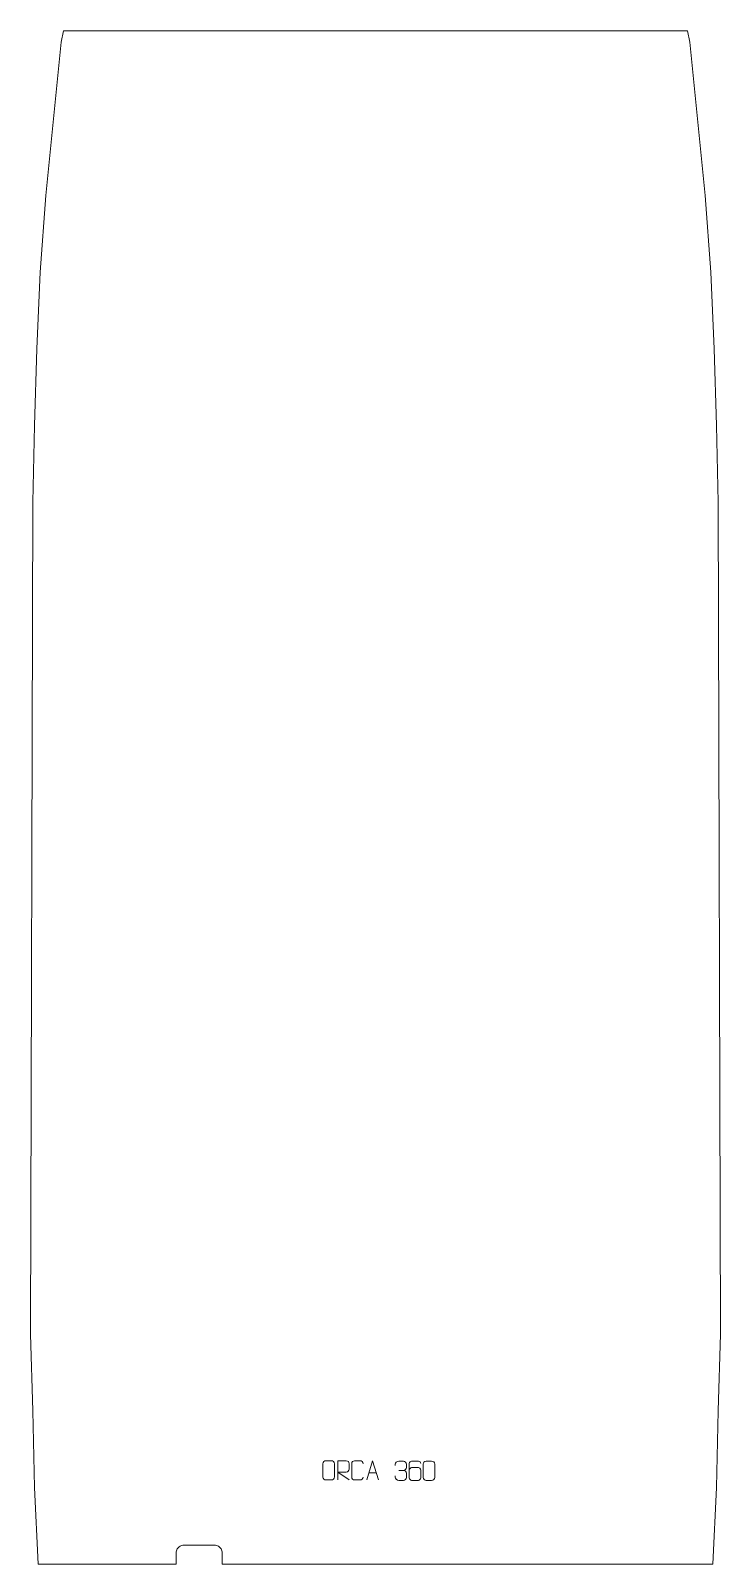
# Model space of a CAD drawing. Header units: millimetres. Extents: x -450 to 450, y -1292 to 708.
import ezdxf

# ---------------------------------------------------------------- set-up
doc = ezdxf.new("R2010")
doc.units = ezdxf.units.MM
doc.header["$MEASUREMENT"] = 0
doc.layers.add('layer 1', color=7, linetype='Continuous')

msp = doc.modelspace()

# ---------------------------------------------------------------- linework, layer by layer
at = {"layer": 'layer 1', "color": 242, "lineweight": 9}
msp.add_open_spline([(-439.999, -1292.4992), (-439.999, -1292.4992), (-444.9996, -1192.499), (-444.9996, -1192.499), (-444.9996, -1192.499), (-444.9996, -1192.499), (-446.9994, -1092.4991), (-446.9994, -1092.4991), (-446.9994, -1092.4991), (-446.9994, -1092.4991), (-449.9991, -992.4993), (-449.9991, -992.4993), (-449.9991, -992.4993), (-449.9991, -992.4993), (-446.9994, 92.4998), (-446.9994, 92.4998), (-446.9994, 92.4998), (-446.9994, 92.4998), (-444.9996, 192.4997), (-444.9996, 192.4997), (-444.9996, 192.4997), (-444.9996, 192.4997), (-442.0002, 292.4995), (-442.0002, 292.4995), (-442.0002, 292.4995), (-442.0002, 292.4995), (-437.4996, 392.4998), (-437.4996, 392.4998), (-437.4996, 392.4998), (-437.4996, 392.4998), (-429.9992, 492.4996), (-429.9992, 492.4996), (-429.9992, 492.4996), (-429.9992, 492.4996), (-409.9992, 692.4993), (-409.9992, 692.4993), (-409.9992, 692.4993), (-409.9992, 692.4993), (-406.9994, 707.5002), (-406.9994, 707.5002), (-406.9994, 707.5002), (-406.9994, 707.5002), (406.9994, 707.5002), (406.9994, 707.5002), (406.9994, 707.5002), (406.9994, 707.5002), (409.9992, 692.4993), (409.9992, 692.4993), (409.9992, 692.4993), (409.9992, 692.4993), (429.9992, 492.4996), (429.9992, 492.4996), (429.9992, 492.4996), (429.9992, 492.4996), (437.4996, 392.4998), (437.4996, 392.4998), (437.4996, 392.4998), (437.4996, 392.4998), (442.0002, 292.4995), (442.0002, 292.4995), (442.0002, 292.4995), (442.0002, 292.4995), (445, 192.4997), (445, 192.4997), (445, 192.4997), (445, 192.4997), (446.9997, 92.4998), (446.9997, 92.4998), (446.9997, 92.4998), (446.9997, 92.4998), (449.9992, -992.4993), (449.9992, -992.4993), (449.9992, -992.4993), (449.9992, -992.4993), (446.9997, -1092.4991), (446.9997, -1092.4991), (446.9997, -1092.4991), (446.9997, -1092.4991), (445, -1192.499), (445, -1192.499), (445, -1192.499), (445, -1192.499), (440.0005, -1292.4992), (440.0005, -1292.4992), (440.0005, -1292.4992), (440.0005, -1292.4992), (-200.0005, -1292.4992), (-200.0005, -1292.4992), (-200.0005, -1292.4992), (-200.0005, -1292.4992), (-200.0005, -1277.4999), (-200.0005, -1277.4999), (-200.0005, -1277.4999), (-200.0005, -1277.4999), (-200.0861, -1276.1938), (-200.0861, -1276.1938), (-200.0861, -1276.1938), (-200.0861, -1276.1938), (-200.3407, -1274.9107), (-200.3407, -1274.9107), (-200.3407, -1274.9107), (-200.3407, -1274.9107), (-200.7605, -1273.6725), (-200.7605, -1273.6725), (-200.7605, -1273.6725), (-200.7605, -1273.6725), (-201.3393, -1272.4993), (-201.3393, -1272.4993), (-201.3393, -1272.4993), (-201.3393, -1272.4993), (-202.0666, -1271.4124), (-202.0666, -1271.4124), (-202.0666, -1271.4124), (-202.0666, -1271.4124), (-202.9284, -1270.4289), (-202.9284, -1270.4289), (-202.9284, -1270.4289), (-202.9284, -1270.4289), (-203.912, -1269.5659), (-203.912, -1269.5659), (-203.912, -1269.5659), (-203.912, -1269.5659), (-205, -1268.8397), (-205, -1268.8397), (-205, -1268.8397), (-205, -1268.8397), (-206.1732, -1268.2613), (-206.1732, -1268.2613), (-206.1732, -1268.2613), (-206.1732, -1268.2613), (-207.4114, -1267.8396), (-207.4114, -1267.8396), (-207.4114, -1267.8396), (-207.4114, -1267.8396), (-208.6945, -1267.585), (-208.6945, -1267.585), (-208.6945, -1267.585), (-208.6945, -1267.585), (-210.0007, -1267.4997), (-210.0007, -1267.4997), (-210.0007, -1267.4997), (-210.0007, -1267.4997), (-250.0006, -1267.4997), (-250.0006, -1267.4997), (-250.0006, -1267.4997), (-250.0006, -1267.4997), (-251.3052, -1267.585), (-251.3052, -1267.585), (-251.3052, -1267.585), (-251.3052, -1267.585), (-252.5883, -1267.8396), (-252.5883, -1267.8396), (-252.5883, -1267.8396), (-252.5883, -1267.8396), (-253.8265, -1268.2613), (-253.8265, -1268.2613), (-253.8265, -1268.2613), (-253.8265, -1268.2613), (-254.9997, -1268.8397), (-254.9997, -1268.8397), (-254.9997, -1268.8397), (-254.9997, -1268.8397), (-256.0877, -1269.5659), (-256.0877, -1269.5659), (-256.0877, -1269.5659), (-256.0877, -1269.5659), (-257.0713, -1270.4289), (-257.0713, -1270.4289), (-257.0713, -1270.4289), (-257.0713, -1270.4289), (-257.9331, -1271.4124), (-257.9331, -1271.4124), (-257.9331, -1271.4124), (-257.9331, -1271.4124), (-258.6605, -1272.4993), (-258.6605, -1272.4993), (-258.6605, -1272.4993), (-258.6605, -1272.4993), (-259.2392, -1273.6725), (-259.2392, -1273.6725), (-259.2392, -1273.6725), (-259.2392, -1273.6725), (-259.659, -1274.9107), (-259.659, -1274.9107), (-259.659, -1274.9107), (-259.659, -1274.9107), (-259.914, -1276.1938), (-259.914, -1276.1938), (-259.914, -1276.1938), (-259.914, -1276.1938), (-259.9992, -1277.4999), (-259.9992, -1277.4999), (-259.9992, -1277.4999), (-259.9992, -1277.4999), (-259.9992, -1292.4992), (-259.9992, -1292.4992), (-259.9992, -1292.4992), (-259.9992, -1292.4992), (-439.999, -1292.4992), (-439.999, -1292.4992)], degree=3, knots=[0, 0, 0, 0, 0.019607843, 0.019607843, 0.019607843, 0.019607843, 0.039215686, 0.039215686, 0.039215686, 0.039215686, 0.058823529, 0.058823529, 0.058823529, 0.058823529, 0.078431373, 0.078431373, 0.078431373, 0.078431373, 0.098039216, 0.098039216, 0.098039216, 0.098039216, 0.117647059, 0.117647059, 0.117647059, 0.117647059, 0.137254902, 0.137254902, 0.137254902, 0.137254902, 0.156862745, 0.156862745, 0.156862745, 0.156862745, 0.176470588, 0.176470588, 0.176470588, 0.176470588, 0.196078431, 0.196078431, 0.196078431, 0.196078431, 0.215686275, 0.215686275, 0.215686275, 0.215686275, 0.235294118, 0.235294118, 0.235294118, 0.235294118, 0.254901961, 0.254901961, 0.254901961, 0.254901961, 0.274509804, 0.274509804, 0.274509804, 0.274509804, 0.294117647, 0.294117647, 0.294117647, 0.294117647, 0.31372549, 0.31372549, 0.31372549, 0.31372549, 0.333333333, 0.333333333, 0.333333333, 0.333333333, 0.352941176, 0.352941176, 0.352941176, 0.352941176, 0.37254902, 0.37254902, 0.37254902, 0.37254902, 0.392156863, 0.392156863, 0.392156863, 0.392156863, 0.411764706, 0.411764706, 0.411764706, 0.411764706, 0.431372549, 0.431372549, 0.431372549, 0.431372549, 0.450980392, 0.450980392, 0.450980392, 0.450980392, 0.470588235, 0.470588235, 0.470588235, 0.470588235, 0.490196078, 0.490196078, 0.490196078, 0.490196078, 0.509803922, 0.509803922, 0.509803922, 0.509803922, 0.529411765, 0.529411765, 0.529411765, 0.529411765, 0.549019608, 0.549019608, 0.549019608, 0.549019608, 0.568627451, 0.568627451, 0.568627451, 0.568627451, 0.588235294, 0.588235294, 0.588235294, 0.588235294, 0.607843137, 0.607843137, 0.607843137, 0.607843137, 0.62745098, 0.62745098, 0.62745098, 0.62745098, 0.647058824, 0.647058824, 0.647058824, 0.647058824, 0.666666667, 0.666666667, 0.666666667, 0.666666667, 0.68627451, 0.68627451, 0.68627451, 0.68627451, 0.705882353, 0.705882353, 0.705882353, 0.705882353, 0.725490196, 0.725490196, 0.725490196, 0.725490196, 0.745098039, 0.745098039, 0.745098039, 0.745098039, 0.764705882, 0.764705882, 0.764705882, 0.764705882, 0.784313725, 0.784313725, 0.784313725, 0.784313725, 0.803921569, 0.803921569, 0.803921569, 0.803921569, 0.823529412, 0.823529412, 0.823529412, 0.823529412, 0.843137255, 0.843137255, 0.843137255, 0.843137255, 0.862745098, 0.862745098, 0.862745098, 0.862745098, 0.882352941, 0.882352941, 0.882352941, 0.882352941, 0.901960784, 0.901960784, 0.901960784, 0.901960784, 0.921568627, 0.921568627, 0.921568627, 0.921568627, 0.941176471, 0.941176471, 0.941176471, 0.941176471, 0.960784314, 0.960784314, 0.960784314, 0.960784314, 1, 1, 1, 1], dxfattribs=at)
at = {"layer": 'layer 1', "color": 250, "lineweight": 9}
for points, knots in [([(-64.69, -1157.4261), (-62.3233, -1157.4261), (-59.9562, -1157.4261), (-57.5891, -1157.4261), (-57.5891, -1157.4261), (-55.6081, -1157.3905), (-53.5816, -1158.8852), (-53.5545, -1161.3279), (-53.5545, -1161.3279), (-53.5549, -1167.0867), (-53.5549, -1172.846), (-53.5545, -1178.6056), (-53.5545, -1178.6056), (-53.6967, -1180.9338), (-55.4035, -1182.4164), (-57.5891, -1182.4273), (-57.5891, -1182.4273), (-59.9621, -1182.4269), (-62.3351, -1182.4269), (-64.7077, -1182.4273), (-64.7077, -1182.4273), (-66.6666, -1182.5329), (-68.6735, -1180.6445), (-68.6621, -1178.623), (-68.6621, -1178.623), (-68.6618, -1172.8409), (-68.6618, -1167.0593), (-68.6621, -1161.278), (-68.6621, -1161.278), (-68.6578, -1159.1354), (-66.8803, -1157.4126), (-64.69, -1157.4261)], [0, 0, 0, 0, 0.111111111, 0.111111111, 0.111111111, 0.111111111, 0.222222222, 0.222222222, 0.222222222, 0.222222222, 0.333333333, 0.333333333, 0.333333333, 0.333333333, 0.444444444, 0.444444444, 0.444444444, 0.444444444, 0.555555556, 0.555555556, 0.555555556, 0.555555556, 0.666666667, 0.666666667, 0.666666667, 0.666666667, 0.777777778, 0.777777778, 0.777777778, 0.777777778, 1, 1, 1, 1]), ([(-49.0088, -1182.4491), (-49.0088, -1182.4491), (-49.0088, -1157.4956), (-49.0088, -1157.4956), (-49.0088, -1157.4956), (-45.414, -1157.4956), (-41.8185, -1157.4956), (-38.2233, -1157.4956), (-38.2233, -1157.4956), (-35.898, -1157.5333), (-34.3407, -1159.0233), (-34.3448, -1161.3897), (-34.3448, -1161.3897), (-34.3452, -1163.4252), (-34.3452, -1166.4846), (-34.3448, -1168.5206), (-34.3448, -1168.5206), (-34.3513, -1170.3961), (-36.1636, -1172.3379), (-38.1731, -1172.357), (-38.1731, -1172.357), (-38.1731, -1172.357), (-49.0088, -1172.357), (-49.0088, -1172.357), (-49.0088, -1172.357), (-49.0088, -1172.357), (-34.3541, -1182.4491), (-34.3541, -1182.4491)], [0, 0, 0, 0, 0.125, 0.125, 0.125, 0.125, 0.25, 0.25, 0.25, 0.25, 0.375, 0.375, 0.375, 0.375, 0.5, 0.5, 0.5, 0.5, 0.625, 0.625, 0.625, 0.625, 0.75, 0.75, 0.75, 0.75, 1, 1, 1, 1]), ([(-16.2537, -1178.6314), (-16.3935, -1180.9548), (-18.0707, -1182.4344), (-20.2184, -1182.4452), (-20.2184, -1182.4452), (-22.5503, -1182.4448), (-24.8822, -1182.4448), (-27.2137, -1182.4452), (-27.2137, -1182.4452), (-29.1387, -1182.5506), (-31.1108, -1180.6661), (-31.0996, -1178.6488), (-31.0996, -1178.6488), (-31.0992, -1172.8787), (-31.0992, -1167.109), (-31.0996, -1161.3397), (-31.0996, -1161.3397), (-31.0954, -1159.2016), (-29.3487, -1157.4824), (-27.1963, -1157.4959), (-27.1963, -1157.4959), (-24.8706, -1157.4959), (-22.5445, -1157.4959), (-20.2184, -1157.4959), (-20.2184, -1157.4959), (-18.2718, -1157.4604), (-16.2804, -1158.9519), (-16.2537, -1161.3895)], [0, 0, 0, 0, 0.125, 0.125, 0.125, 0.125, 0.25, 0.25, 0.25, 0.25, 0.375, 0.375, 0.375, 0.375, 0.5, 0.5, 0.5, 0.5, 0.625, 0.625, 0.625, 0.625, 0.75, 0.75, 0.75, 0.75, 1, 1, 1, 1]), ([(-11.1472, -1182.4491), (-11.1472, -1182.4491), (-3.7762, -1157.4956), (-3.7762, -1157.4956), (-3.7762, -1157.4956), (-3.7762, -1157.4956), (3.7937, -1182.4491), (3.7937, -1182.4491)], [0, 0, 0, 0, 0.333333333, 0.333333333, 0.333333333, 0.333333333, 1, 1, 1, 1]), ([(25.5392, -1163.7272), (25.5392, -1163.7272), (25.5392, -1161.87), (25.5392, -1161.87), (25.5392, -1161.87), (25.5249, -1160.1281), (28.1894, -1158.01), (30.2485, -1158.0327), (30.2485, -1158.0327), (32.3126, -1158.0327), (34.3766, -1158.0327), (36.4403, -1158.0327), (36.4403, -1158.0327), (38.6348, -1158.0239), (40.2331, -1159.8707), (40.2775, -1161.7828), (40.2775, -1161.7828), (40.2771, -1163.2179), (40.2771, -1164.653), (40.2775, -1166.0885), (40.2775, -1166.0885), (40.2289, -1167.742), (38.6263, -1169.972), (36.428, -1169.962), (36.428, -1169.962), (38.6317, -1169.9732), (40.2397, -1171.7764), (40.2937, -1173.8359), (40.2937, -1173.8359), (40.2933, -1175.6206), (40.2933, -1177.4053), (40.2937, -1179.1904), (40.2937, -1179.1904), (40.3038, -1181.2518), (38.2489, -1183.0149), (36.428, -1183.0068), (36.428, -1183.0068), (34.3627, -1183.0065), (32.2975, -1183.0065), (30.2319, -1183.0068), (30.2319, -1183.0068), (28.0633, -1182.9953), (25.5323, -1180.5951), (25.5137, -1179.1333), (25.5137, -1179.1333), (25.5137, -1179.1333), (25.5137, -1177.2247), (25.5137, -1177.2247)], [0, 0, 0, 0, 0.076923077, 0.076923077, 0.076923077, 0.076923077, 0.153846154, 0.153846154, 0.153846154, 0.153846154, 0.230769231, 0.230769231, 0.230769231, 0.230769231, 0.307692308, 0.307692308, 0.307692308, 0.307692308, 0.384615385, 0.384615385, 0.384615385, 0.384615385, 0.461538462, 0.461538462, 0.461538462, 0.461538462, 0.538461538, 0.538461538, 0.538461538, 0.538461538, 0.615384615, 0.615384615, 0.615384615, 0.615384615, 0.692307692, 0.692307692, 0.692307692, 0.692307692, 0.769230769, 0.769230769, 0.769230769, 0.769230769, 0.846153846, 0.846153846, 0.846153846, 0.846153846, 1, 1, 1, 1]), ([(58.9718, -1160.984), (58.9477, -1159.6445), (57.5915, -1157.9913), (56.0196, -1158.0256), (56.0196, -1158.0256), (53.0348, -1158.0259), (50.0496, -1158.0259), (47.0642, -1158.0256), (47.0642, -1158.0256), (45.8451, -1158.0107), (44.1169, -1159.4483), (44.1119, -1160.984), (44.1119, -1160.984), (44.1122, -1167.3445), (44.1122, -1173.7053), (44.1119, -1180.066), (44.1119, -1180.066), (44.1166, -1181.2289), (45.8451, -1183), (47.0642, -1183.0244), (47.0642, -1183.0244), (50.0496, -1183.0241), (53.0348, -1183.0241), (56.0196, -1183.0244), (56.0196, -1183.0244), (57.2977, -1182.9806), (58.9674, -1181.3661), (58.9718, -1180.066), (58.9718, -1180.066), (58.9718, -1176.4827), (58.9718, -1172.8996), (58.9718, -1169.3169), (58.9718, -1169.3169), (58.9333, -1167.8387), (57.3506, -1166.4058), (56.0196, -1166.4078), (56.0196, -1166.4078), (53.0348, -1166.4075), (50.0496, -1166.4075), (47.0642, -1166.4078), (47.0642, -1166.4078), (45.7347, -1166.4028), (44.0917, -1167.9101), (44.1334, -1169.3386)], [0, 0, 0, 0, 0.083333333, 0.083333333, 0.083333333, 0.083333333, 0.166666667, 0.166666667, 0.166666667, 0.166666667, 0.25, 0.25, 0.25, 0.25, 0.333333333, 0.333333333, 0.333333333, 0.333333333, 0.416666667, 0.416666667, 0.416666667, 0.416666667, 0.5, 0.5, 0.5, 0.5, 0.583333333, 0.583333333, 0.583333333, 0.583333333, 0.666666667, 0.666666667, 0.666666667, 0.666666667, 0.75, 0.75, 0.75, 0.75, 0.833333333, 0.833333333, 0.833333333, 0.833333333, 1, 1, 1, 1]), ([(66.084, -1158.0005), (68.4507, -1158.0005), (70.8178, -1158.0005), (73.1849, -1158.0005), (73.1849, -1158.0005), (75.1659, -1157.9649), (77.1924, -1159.4596), (77.2195, -1161.9023), (77.2195, -1161.9023), (77.2191, -1167.6611), (77.2191, -1173.4204), (77.2195, -1179.18), (77.2195, -1179.18), (77.0773, -1181.5082), (75.3705, -1182.9908), (73.1849, -1183.0017), (73.1849, -1183.0017), (70.8119, -1183.0013), (68.4389, -1183.0013), (66.0663, -1183.0017), (66.0663, -1183.0017), (64.1074, -1183.1073), (62.1005, -1181.2189), (62.1119, -1179.1974), (62.1119, -1179.1974), (62.1122, -1173.4153), (62.1122, -1167.6337), (62.1119, -1161.8524), (62.1119, -1161.8524), (62.1162, -1159.7098), (63.8937, -1157.987), (66.084, -1158.0005)], [0, 0, 0, 0, 0.111111111, 0.111111111, 0.111111111, 0.111111111, 0.222222222, 0.222222222, 0.222222222, 0.222222222, 0.333333333, 0.333333333, 0.333333333, 0.333333333, 0.444444444, 0.444444444, 0.444444444, 0.444444444, 0.555555556, 0.555555556, 0.555555556, 0.555555556, 0.666666667, 0.666666667, 0.666666667, 0.666666667, 0.777777778, 0.777777778, 0.777777778, 0.777777778, 1, 1, 1, 1])]:
    msp.add_open_spline(points, degree=3, knots=knots, dxfattribs=at)
for points in [[(-8.4246, -1173.1997), (-8.4246, -1173.1997), (1.0711, -1173.1997), (1.0711, -1173.1997)], [(30.2489, -1169.9724), (30.2489, -1169.9724), (36.4453, -1169.9724), (36.4453, -1169.9724)]]:
    msp.add_open_spline(points, degree=3, dxfattribs=at)

doc.saveas('drawing.dxf')
